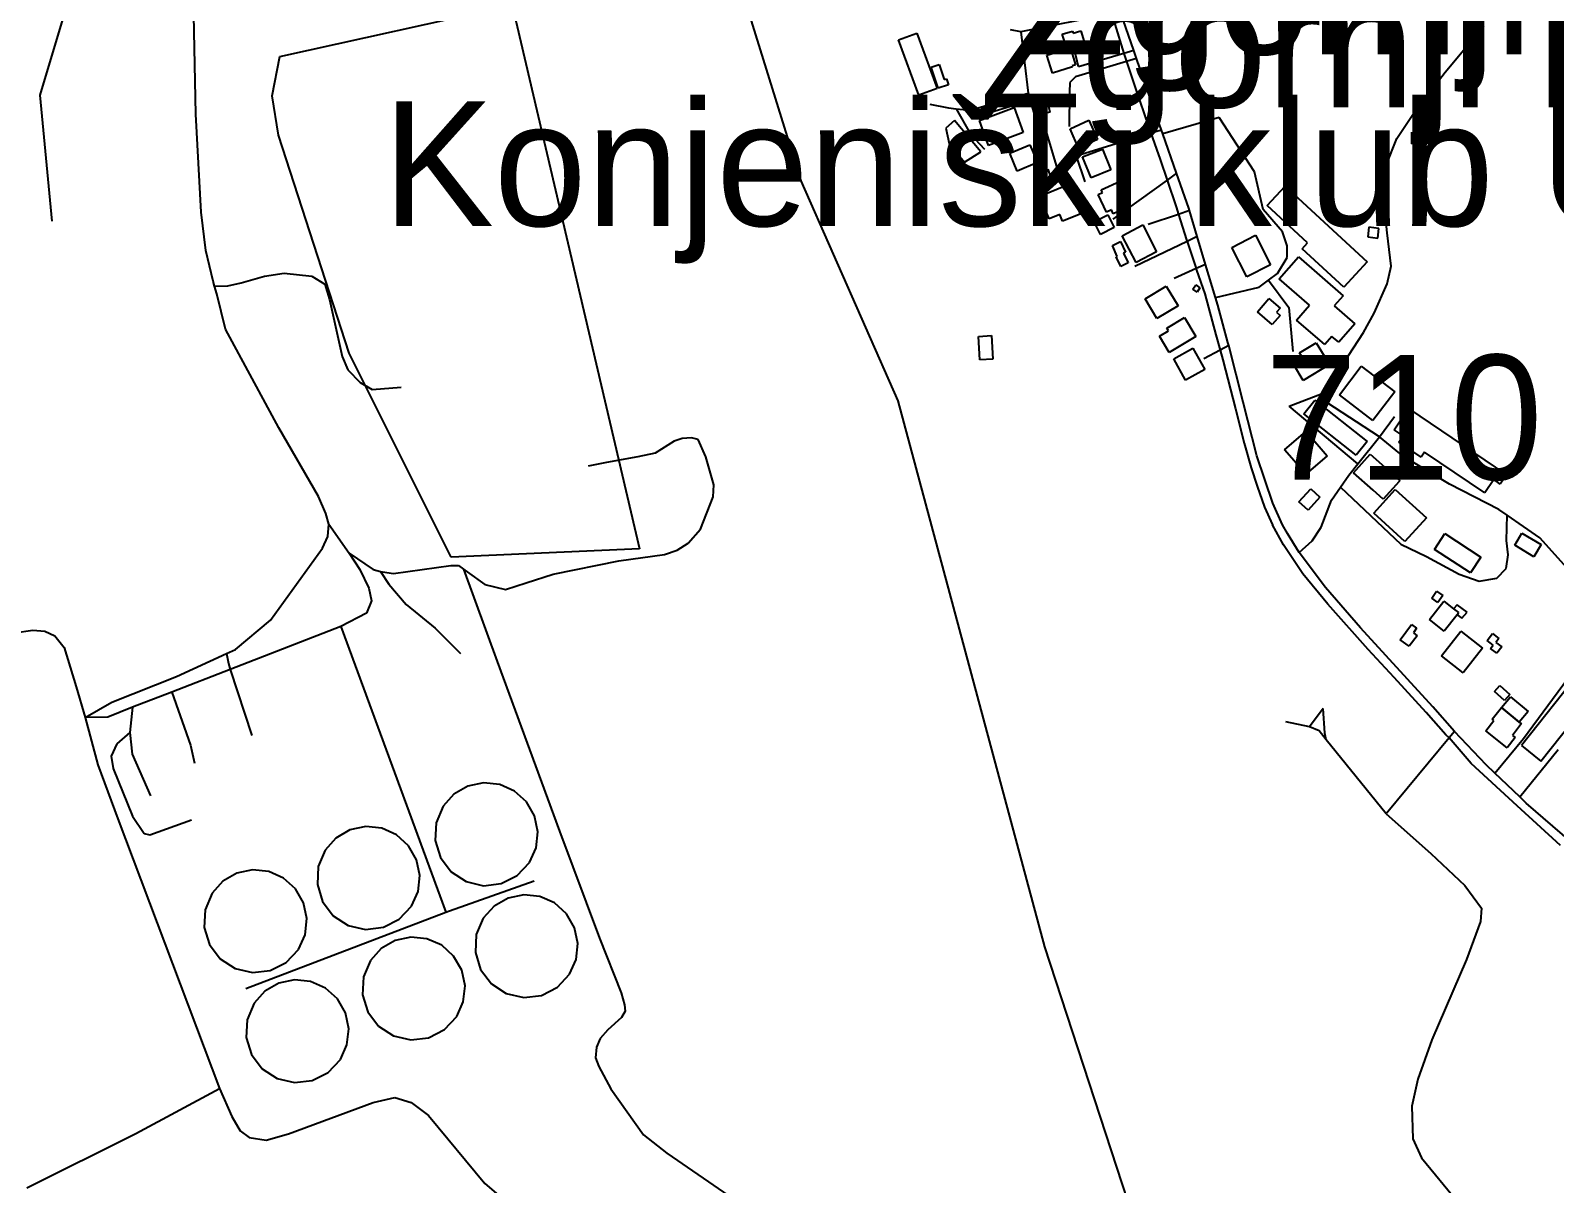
# Model space of a CAD drawing. Extents: x -8864 to 13231, y -7697 to 8949.
# Drawn here: x 1941 to 2701, y 3156 to 3730 of the extents above; entities that cross this region are included whole.
import ezdxf

# ---------------------------------------------------------------- set-up
doc = ezdxf.new("R2010")
doc.units = 0
for name, color, linetype in [('OSM_BUILDING_FARM_AUXILIARY', 9, 'CONTINUOUS'), ('OSM_BUILDING_HOUSE', 9, 'CONTINUOUS'), ('OSM_BUILDING_TRANSFORMER_TOWER', 9, 'CONTINUOUS'), ('OSM_BUILDING_YES', 9, 'CONTINUOUS'), ('OSM_HIGHWAY_FOOTWAY', 8, 'CONTINUOUS'), ('OSM_HIGHWAY_RESIDENTIAL', 8, 'CONTINUOUS'), ('OSM_HIGHWAY_SERVICE', 8, 'CONTINUOUS'), ('OSM_HIGHWAY_TERTIARY', 8, 'CONTINUOUS'), ('OSM_HIGHWAY_TRACK', 8, 'CONTINUOUS'), ('OSM_HIGHWAY_UNCLASSIFIED', 8, 'CONTINUOUS'), ('OSM_LABELS', 8, 'CONTINUOUS'), ('OSM_LEISURE_PITCH', 3, 'CONTINUOUS'), ('OSM_WATERWAY_RIVER', 4, 'CONTINUOUS')]:
    doc.layers.add(name, color=color, linetype=linetype)

msp = doc.modelspace()

# ---------------------------------------------------------------- linework, layer by layer
at = {"layer": 'OSM_BUILDING_FARM_AUXILIARY'}
for p, q in [((2620.720043, 3531.050493), (2627.886966, 3541.614011)), ((2627.886966, 3541.614011), (2676.638885, 3508.611357)), ((2625.1228, 3528.070469), (2620.720043, 3531.050493)), ((2623.009477, 3524.957011), (2625.1228, 3528.070469)), ((2634.096767, 3517.451354), (2623.009477, 3524.957011)), ((2635.834899, 3520.019956), (2634.096767, 3517.451354)), ((2665.804275, 3499.738002), (2635.834899, 3520.019956)), ((2676.638885, 3508.611357), (2673.54547, 3504.041245)), ((2670.237659, 3506.276263), (2665.804275, 3499.738002)), ((2673.54547, 3504.041245), (2670.237659, 3506.276263))]:
    msp.add_line(p, q, dxfattribs=at)
at = {"layer": 'OSM_BUILDING_HOUSE'}
for p, q in [((2455.375461, 3728.021186), (2460.459688, 3729.589035)), ((2456.761373, 3723.528911), (2455.375461, 3728.021186)), ((2460.459688, 3729.589035), (2460.796595, 3728.477085)), ((2460.796595, 3728.477085), (2464.632736, 3729.655752)), ((2464.632736, 3729.655752), (2466.31727, 3724.196081)), ((2452.236104, 3722.138975), (2456.761373, 3723.528911)), ((2453.124312, 3719.259026), (2452.236104, 3722.138975)), ((2466.31727, 3724.196081), (2459.173318, 3721.994421)), ((2459.173318, 3721.994421), (2462.014053, 3712.776362)), ((2447.74912, 3717.602221), (2453.124312, 3719.259026)), ((2450.513286, 3708.628791), (2447.74912, 3717.602221)), ((2462.014053, 3712.776362), (2460.275921, 3712.242626)), ((2460.275921, 3712.242626), (2460.452031, 3711.697771)), ((2460.452031, 3711.697771), (2450.513286, 3708.628791)), ((2414.089086, 3685.033227), (2431.347894, 3691.449175)), ((2431.347894, 3691.449175), (2435.949732, 3679.06206)), ((2418.690924, 3672.646113), (2414.089086, 3685.033227)), ((2435.949732, 3679.06206), (2418.690924, 3672.646113)), ((2429.272855, 3668.809888), (2439.249885, 3672.979697)), ((2432.971171, 3659.914294), (2429.272855, 3668.809888)), ((2439.249885, 3672.979697), (2442.948201, 3664.084103)), ((2465.520945, 3666.897335), (2475.390777, 3670.866994)), ((2469.709307, 3656.48949), (2465.520945, 3666.897335)), ((2475.390777, 3670.866994), (2479.586796, 3660.459149)), ((2442.948201, 3664.084103), (2432.971171, 3659.914294)), ((2479.586796, 3660.459149), (2469.709307, 3656.48949)), ((2444.219258, 3647.427103), (2458.338708, 3653.131403)), ((2458.338708, 3653.131403), (2464.280516, 3638.453673)), ((2448.813439, 3636.062982), (2444.219258, 3647.427103)), ((2454.119718, 3638.209044), (2448.813439, 3636.062982)), ((2455.467345, 3634.884316), (2454.119718, 3638.209044)), ((2464.280516, 3638.453673), (2455.467345, 3634.884316)), ((2485.275924, 3627.589928), (2495.497977, 3633.094077)), ((2495.497977, 3633.094077), (2502.358621, 3619.66173)), ((2492.228452, 3614.346613), (2485.275924, 3627.589928)), ((2502.358621, 3619.66173), (2492.228452, 3614.346613)), ((2496.608238, 3596.277437), (2507.197825, 3602.582189)), ((2507.197825, 3602.582189), (2513.047749, 3592.752558)), ((2502.458162, 3586.447806), (2496.608238, 3596.277437)), ((2513.047749, 3592.752558), (2502.458162, 3586.447806)), ((2507.435191, 3581.74426), (2516.317275, 3587.00378)), ((2516.317275, 3587.00378), (2521.93749, 3577.507733)), ((2503.767503, 3577.641167), (2508.285115, 3580.320965)), ((2508.537795, 3569.579535), (2503.767503, 3577.641167)), ((2508.285115, 3580.320965), (2507.435191, 3581.74426)), ((2521.93749, 3577.507733), (2508.537795, 3569.579535)), ((2510.911455, 3566.343763), (2520.452038, 3571.681119)), ((2520.452038, 3571.681119), (2526.355561, 3561.15096)), ((2516.814978, 3555.813603), (2510.911455, 3566.343763)), ((2526.355561, 3561.15096), (2516.814978, 3555.813603)), ((2566.102885, 3521.187503), (2575.482672, 3529.293613)), ((2575.482672, 3529.293613), (2576.937496, 3527.592331)), ((2576.937496, 3527.592331), (2578.170268, 3528.670922)), ((2578.170268, 3528.670922), (2587.228462, 3518.140762)), ((2576.608246, 3508.967181), (2566.102885, 3521.187503)), ((2587.228462, 3518.140762), (2576.608246, 3508.967181)), ((2644.242251, 3418.621303), (2653.859403, 3430.863864)), ((2653.859403, 3430.863864), (2664.617444, 3422.41305)), ((2655.000292, 3410.170488), (2644.242251, 3418.621303)), ((2664.617444, 3422.41305), (2655.000292, 3410.170488))]:
    msp.add_line(p, q, dxfattribs=at)
at = {"layer": 'OSM_BUILDING_TRANSFORMER_TOWER'}
for p, q in [((2608.093702, 3631.926531), (2607.511772, 3627.100671)), ((2613.070731, 3631.326078), (2608.093702, 3631.926531)), ((2612.488802, 3626.511338), (2613.070731, 3631.326078)), ((2607.511772, 3627.100671), (2612.488802, 3626.511338))]:
    msp.add_line(p, q, dxfattribs=at)
at = {"layer": 'OSM_BUILDING_YES'}
for p, q in [((2373.736861, 3725.252432), (2382.879282, 3728.5994)), ((2382.879282, 3728.5994), (2393.032422, 3700.945221)), ((2383.890002, 3697.598254), (2373.736861, 3725.252432)), ((2390.069175, 3711.619934), (2394.050799, 3712.965393)), ((2394.050799, 3712.965393), (2396.577599, 3705.448616)), ((2393.606695, 3701.123133), (2390.069175, 3711.619934)), ((2396.577599, 3705.448616), (2397.680202, 3705.826679)), ((2397.680202, 3705.826679), (2398.690922, 3702.835535)), ((2393.032422, 3700.945221), (2383.890002, 3697.598254)), ((2398.690922, 3702.835535), (2393.606695, 3701.123133)), ((2442.580667, 3695.118607), (2447.718493, 3696.230557)), ((2444.096746, 3688.068849), (2442.580667, 3695.118607)), ((2449.234572, 3689.180798), (2444.096746, 3688.068849)), ((2447.718493, 3696.230557), (2449.234572, 3689.180798)), ((2401.723082, 3685.066586), (2397.435179, 3681.274839)), ((2414.839469, 3669.399221), (2401.723082, 3685.066586)), ((2459.234573, 3680.952374), (2468.644988, 3685.177781)), ((2468.644988, 3685.177781), (2472.925233, 3675.592778)), ((2397.435179, 3681.274839), (2398.966573, 3673.613509)), ((2463.507162, 3671.367371), (2459.234573, 3680.952374)), ((2472.925233, 3675.592778), (2463.507162, 3671.367371)), ((2398.966573, 3673.613509), (2406.669483, 3664.306493)), ((2406.669483, 3664.306493), (2414.839469, 3669.399221)), ((2443.415276, 3658.980256), (2448.15494, 3660.792733)), ((2444.824158, 3655.255226), (2443.415276, 3658.980256)), ((2448.15494, 3660.792733), (2449.571479, 3657.067703)), ((2449.571479, 3657.067703), (2444.824158, 3655.255226)), ((2474.762906, 3650.518322), (2484.242233, 3654.910522)), ((2484.242233, 3654.910522), (2489.096751, 3644.447079)), ((2557.389255, 3642.67908), (2566.355565, 3652.408636)), ((2566.355565, 3652.408636), (2607.190179, 3614.758034)), ((2473.300425, 3648.227707), (2475.38312, 3649.195103)), ((2477.389246, 3639.39883), (2473.300425, 3648.227707)), ((2475.38312, 3649.195103), (2474.762906, 3650.518322)), ((2489.096751, 3644.447079), (2484.318803, 3642.2343)), ((2471.248357, 3634.673045), (2478.08603, 3638.142327)), ((2479.847133, 3640.544137), (2477.389246, 3639.39883)), ((2478.08603, 3638.142327), (2481.263672, 3631.859814)), ((2480.781283, 3638.531509), (2479.847133, 3640.544137)), ((2485.107471, 3640.544137), (2480.781283, 3638.531509)), ((2484.318803, 3642.2343), (2485.107471, 3640.544137)), ((2577.481141, 3624.165125), (2557.389255, 3642.67908)), ((2474.425999, 3628.379412), (2471.248357, 3634.673045)), ((2481.263672, 3631.859814), (2474.425999, 3628.379412)), ((2480.367807, 3622.786308), (2484.303489, 3624.754458)), ((2482.749124, 3617.415593), (2480.367807, 3622.786308)), ((2484.303489, 3624.754458), (2486.814975, 3619.45046)), ((2539.77057, 3621.874509), (2551.638872, 3627.923513)), ((2547.282056, 3607.152301), (2539.77057, 3621.874509)), ((2551.638872, 3627.923513), (2559.150358, 3613.201305)), ((2574.793545, 3621.240698), (2577.481141, 3624.165125)), ((2595.528616, 3602.12629), (2574.793545, 3621.240698)), ((2482.259078, 3617.182083), (2482.749124, 3617.415593)), ((2484.494913, 3612.445179), (2482.259078, 3617.182083)), ((2488.131973, 3614.135342), (2484.494913, 3612.445179)), ((2486.814975, 3619.45046), (2485.804255, 3619.0168)), ((2485.804255, 3619.0168), (2488.131973, 3614.135342)), ((2563.468888, 3606.28498), (2573.009471, 3617.193203)), ((2573.009471, 3617.193203), (2595.245308, 3597.75633)), ((2607.190179, 3614.758034), (2595.528616, 3602.12629)), ((2559.150358, 3613.201305), (2547.282056, 3607.152301)), ((2578.545459, 3593.108382), (2563.468888, 3606.28498)), ((2520.344841, 3601.103297), (2521.837949, 3603.22712)), ((2522.473478, 3599.602165), (2520.344841, 3601.103297)), ((2521.837949, 3603.22712), (2523.966587, 3601.737108)), ((2523.966587, 3601.737108), (2522.473478, 3599.602165)), ((2552.588336, 3589.872609), (2558.300434, 3596.466468)), ((2558.300434, 3596.466468), (2563.859394, 3591.629489)), ((2563.859394, 3591.629489), (2562.098291, 3589.594622)), ((2572.067664, 3585.713919), (2578.545459, 3593.108382)), ((2595.245308, 3597.75633), (2590.873179, 3592.763677)), ((2590.873179, 3592.763677), (2601.102889, 3583.823605)), ((2559.95434, 3583.523379), (2552.588336, 3589.872609)), ((2563.935963, 3587.993415), (2559.95434, 3583.523379)), ((2562.098291, 3589.594622), (2563.935963, 3587.993415)), ((2586.07226, 3573.471358), (2572.067664, 3585.713919)), ((2601.102889, 3583.823605), (2593.047758, 3574.627785)), ((2413.713895, 3577.607809), (2420.145748, 3577.974752)), ((2414.380051, 3565.921222), (2413.713895, 3577.607809)), ((2420.145748, 3577.974752), (2420.811905, 3566.288165)), ((2589.671035, 3577.57445), (2586.07226, 3573.471358)), ((2593.047758, 3574.627785), (2589.671035, 3577.57445)), ((2573.507174, 3569.434982), (2581.860927, 3574.449873)), ((2575.934433, 3565.398606), (2573.507174, 3569.434982)), ((2581.860927, 3574.449873), (2588.415292, 3563.541651)), ((2420.811905, 3566.288165), (2414.380051, 3565.921222)), ((2571.156485, 3562.529777), (2575.934433, 3565.398606)), ((2575.275934, 3555.65793), (2571.156485, 3562.529777)), ((2588.415292, 3563.541651), (2575.275934, 3555.65793)), ((2593.369351, 3548.541455), (2604.272874, 3562.796645)), ((2604.272874, 3562.796645), (2620.972723, 3550.031467)), ((2575.658782, 3539.067647), (2581.079916, 3545.895016)), ((2581.079916, 3545.895016), (2607.167208, 3525.19052)), ((2610.076857, 3535.787397), (2593.369351, 3548.541455)), ((2620.972723, 3550.031467), (2610.076857, 3535.787397)), ((2601.746075, 3518.374271), (2575.658782, 3539.067647)), ((2607.167208, 3525.19052), (2601.746075, 3518.374271)), ((2600.482675, 3509.612111), (2608.775172, 3518.996963)), ((2608.775172, 3518.996963), (2623.568435, 3505.831484)), ((2610.16874, 3501.072341), (2600.482675, 3509.612111)), ((2573.177924, 3495.223488), (2579.089104, 3501.761749)), ((2579.089104, 3501.761749), (2583.683285, 3497.569701)), ((2615.176398, 3496.524468), (2610.16874, 3501.072341)), ((2610.475019, 3489.608144), (2621.217746, 3501.361448)), ((2623.17793, 3505.375584), (2615.176398, 3496.524468)), ((2621.217746, 3501.361448), (2636.723108, 3487.206333)), ((2623.568435, 3505.831484), (2623.17793, 3505.375584)), ((2577.764449, 3491.042558), (2573.177924, 3495.223488)), ((2583.683285, 3497.569701), (2577.764449, 3491.042558)), ((2625.98038, 3475.45303), (2610.475019, 3489.608144)), ((2636.723108, 3487.206333), (2625.98038, 3475.45303)), ((2640.75833, 3471.49449), (2645.934441, 3479.411569)), ((2645.934441, 3479.411569), (2663.790492, 3467.747221)), ((2680.765991, 3473.562716), (2684.311168, 3479.556123)), ((2684.311168, 3479.556123), (2693.836437, 3473.896301)), ((2658.622038, 3459.830143), (2640.75833, 3471.49449)), ((2690.298917, 3467.891775), (2680.765991, 3473.562716)), ((2693.836437, 3473.896301), (2690.298917, 3467.891775)), ((2663.790492, 3467.747221), (2658.622038, 3459.830143)), ((2639.487273, 3447.220638), (2641.837963, 3450.701039)), ((2642.504119, 3445.174651), (2639.487273, 3447.220638)), ((2641.837963, 3450.701039), (2644.862465, 3448.655052)), ((2644.862465, 3448.655052), (2642.504119, 3445.174651)), ((2638.277472, 3436.668239), (2645.444395, 3445.830701)), ((2645.444395, 3445.830701), (2650.298913, 3442.005596)), ((2651.99876, 3439.036691), (2645.628162, 3430.886103)), ((2651.975789, 3443.973746), (2650.298913, 3442.005596)), ((2650.298913, 3442.005596), (2652.795085, 3440.048565)), ((2650.298913, 3442.005596), (2652.795085, 3440.048565)), ((2656.97579, 3440.270955), (2651.975789, 3443.973746)), ((2652.795085, 3440.048565), (2651.99876, 3439.036691)), ((2652.795085, 3440.048565), (2651.99876, 3439.036691)), ((2651.99876, 3439.036691), (2654.364763, 3437.235333)), ((2654.364763, 3437.235333), (2656.97579, 3440.270955)), ((2623.60672, 3426.482784), (2629.257563, 3434.077398)), ((2629.257563, 3434.077398), (2631.868589, 3432.342757)), ((2631.868589, 3432.342757), (2630.344853, 3429.952066)), ((2645.628162, 3430.886103), (2638.277472, 3436.668239)), ((2628.170274, 3423.324848), (2623.60672, 3426.482784)), ((2632.190182, 3428.53989), (2628.170274, 3423.324848)), ((2630.344853, 3429.952066), (2632.190182, 3428.53989)), ((2666.937506, 3426.260394), (2669.632759, 3429.729676)), ((2670.000293, 3423.891942), (2666.937506, 3426.260394)), ((2668.72158, 3422.246257), (2670.000293, 3423.891942)), ((2669.632759, 3429.729676), (2672.825715, 3427.23891)), ((2672.825715, 3427.23891), (2671.286664, 3425.25964)), ((2671.286664, 3425.25964), (2674.234597, 3422.969024)), ((2671.807338, 3419.855566), (2668.72158, 3422.246257)), ((2674.234597, 3422.969024), (2671.807338, 3419.855566)), ((2712.902289, 3410.170488), (2684.081459, 3373.887584)), ((2670.612851, 3400.830114), (2673.331075, 3403.854616)), ((2675.559253, 3396.348959), (2670.612851, 3400.830114)), ((2673.331075, 3403.854616), (2678.29279, 3399.373461)), ((2674.1274, 3392.790721), (2678.606726, 3398.172556)), ((2678.29279, 3399.373461), (2675.559253, 3396.348959)), ((2678.606726, 3398.172556), (2687.41224, 3390.867049)), ((2666.286664, 3381.170851), (2670.367828, 3386.363655)), ((2669.487277, 3387.053063), (2674.1274, 3392.790721)), ((2670.367828, 3386.363655), (2669.487277, 3387.053063)), ((2674.1274, 3392.790721), (2682.925257, 3385.474095)), ((2682.925257, 3385.474095), (2674.1274, 3392.790721)), ((2687.41224, 3390.867049), (2682.925257, 3385.474095)), ((2693.805809, 3366.170656), (2713.652672, 3391.145036)), ((2676.914536, 3372.831232), (2666.286664, 3381.170851)), ((2684.173342, 3384.784687), (2679.55619, 3378.902475)), ((2679.55619, 3378.902475), (2680.873189, 3377.868362)), ((2682.925257, 3385.474095), (2684.173342, 3384.784687)), ((2680.873189, 3377.868362), (2676.914536, 3372.831232)), ((2684.081459, 3373.887584), (2693.805809, 3366.170656)), ((2167.174817, 3355.306911), (2159.318767, 3353.627868)), ((2175.168692, 3354.46183), (2167.174817, 3355.306911)), ((2152.358583, 3349.613731), (2146.991048, 3343.631444)), ((2159.318767, 3353.627868), (2152.358583, 3349.613731)), ((2182.504068, 3351.192699), (2175.168692, 3354.46183)), ((2188.468847, 3345.810865), (2182.504068, 3351.192699)), ((2146.991048, 3343.631444), (2143.530098, 3335.447498)), ((2192.473442, 3338.850062), (2188.468847, 3345.810865)), ((2108.43821, 3333.512706), (2100.574503, 3331.844782)), ((2116.424429, 3332.678744), (2108.43821, 3333.512706)), ((2123.767462, 3329.398494), (2116.424429, 3332.678744)), ((2143.530098, 3335.447498), (2143.07068, 3326.574142)), ((2194.127347, 3330.988581), (2192.473442, 3338.850062)), ((2093.621976, 3327.819526), (2088.254441, 3321.848358)), ((2100.574503, 3331.844782), (2093.621976, 3327.819526)), ((2129.73224, 3324.016659), (2123.767462, 3329.398494)), ((2143.07068, 3326.574142), (2145.674049, 3318.07885)), ((2193.262109, 3323.004785), (2194.127347, 3330.988581)), ((2088.254441, 3321.848358), (2084.793491, 3313.664411)), ((2133.736835, 3317.055857), (2129.73224, 3324.016659)), ((2145.674049, 3318.07885), (2151.018613, 3310.984614)), ((2189.969613, 3315.67704), (2193.262109, 3323.004785)), ((2044.257499, 3310.361922), (2037.304971, 3306.336666)), ((2052.121206, 3312.029846), (2044.257499, 3310.361922)), ((2060.107424, 3311.184765), (2052.121206, 3312.029846)), ((2067.450457, 3307.915634), (2060.107424, 3311.184765)), ((2084.793491, 3313.664411), (2084.334073, 3304.791056)), ((2135.39074, 3309.205495), (2133.736835, 3317.055857)), ((2151.018613, 3310.984614), (2158.468844, 3306.136515)), ((2183.88998, 3309.194375), (2189.969613, 3315.67704)), ((2037.304971, 3306.336666), (2031.937436, 3300.365498)), ((2073.415236, 3302.533799), (2067.450457, 3307.915634)), ((2077.41983, 3295.572997), (2073.415236, 3302.533799)), ((2084.334073, 3304.791056), (2086.929785, 3296.295764)), ((2134.525503, 3301.21058), (2135.39074, 3309.205495)), ((2158.468844, 3306.136515), (2167.128875, 3304.123887)), ((2167.128875, 3304.123887), (2175.95736, 3305.191358)), ((2175.95736, 3305.191358), (2183.88998, 3309.194375)), ((2031.937436, 3300.365498), (2028.476486, 3292.181552)), ((2079.073735, 3287.711516), (2077.41983, 3295.572997)), ((2086.929785, 3296.295764), (2092.282006, 3289.190408)), ((2131.233006, 3293.893954), (2134.525503, 3301.21058)), ((2179.303455, 3297.952568), (2172.343271, 3293.927312)), ((2187.159505, 3299.620492), (2179.303455, 3297.952568)), ((2195.153381, 3298.78653), (2187.159505, 3299.620492)), ((2202.488757, 3295.50628), (2195.153381, 3298.78653)), ((2208.453535, 3290.124446), (2202.488757, 3295.50628)), ((2028.476486, 3292.181552), (2028.017068, 3283.308196)), ((2078.208498, 3279.72772), (2079.073735, 3287.711516)), ((2092.282006, 3289.190408), (2099.732237, 3284.342309)), ((2117.220753, 3283.397152), (2125.153373, 3287.411289)), ((2125.153373, 3287.411289), (2131.233006, 3293.893954)), ((2166.975736, 3287.956144), (2163.514786, 3279.772198)), ((2172.343271, 3293.927312), (2166.975736, 3287.956144)), ((2212.45813, 3283.163643), (2208.453535, 3290.124446)), ((2028.017068, 3283.308196), (2030.612781, 3274.801785)), ((2074.916001, 3272.399974), (2078.208498, 3279.72772)), ((2099.732237, 3284.342309), (2108.392268, 3282.329681)), ((2108.392268, 3282.329681), (2117.220753, 3283.397152)), ((2163.514786, 3279.772198), (2163.055368, 3270.898843)), ((2214.112035, 3275.302162), (2212.45813, 3283.163643)), ((2030.612781, 3274.801785), (2035.965002, 3267.707548)), ((2068.836368, 3265.928429), (2074.916001, 3272.399974)), ((2116.133464, 3272.878112), (2110.758272, 3266.895825)), ((2123.085991, 3276.892249), (2116.133464, 3272.878112)), ((2130.942041, 3278.571293), (2123.085991, 3276.892249)), ((2138.935917, 3277.726211), (2130.942041, 3278.571293)), ((2146.271293, 3274.45708), (2138.935917, 3277.726211)), ((2152.236071, 3269.075246), (2146.271293, 3274.45708)), ((2213.246798, 3267.318366), (2214.112035, 3275.302162)), ((2035.965002, 3267.707548), (2043.415232, 3262.859449)), ((2060.903749, 3261.914293), (2068.836368, 3265.928429)), ((2110.758272, 3266.895825), (2107.297322, 3258.711879)), ((2156.240666, 3262.114443), (2152.236071, 3269.075246)), ((2163.055368, 3270.898843), (2165.658737, 3262.40355)), ((2209.954301, 3260.00174), (2213.246798, 3267.318366)), ((2043.415232, 3262.859449), (2052.075264, 3260.846821)), ((2052.075264, 3260.846821), (2060.903749, 3261.914293)), ((2073.009416, 3257.255225), (2065.153366, 3255.587301)), ((2081.003291, 3256.410144), (2073.009416, 3257.255225)), ((2107.297322, 3258.711879), (2106.837904, 3249.838524)), ((2157.894571, 3254.252962), (2156.240666, 3262.114443)), ((2165.658737, 3262.40355), (2171.003301, 3255.298194)), ((2203.874668, 3253.519076), (2209.954301, 3260.00174)), ((2058.193182, 3251.562045), (2052.825647, 3245.590877)), ((2065.153366, 3255.587301), (2058.193182, 3251.562045)), ((2088.338667, 3253.141013), (2081.003291, 3256.410144)), ((2094.303446, 3247.759178), (2088.338667, 3253.141013)), ((2106.837904, 3249.838524), (2109.441273, 3241.343231)), ((2157.03699, 3246.269166), (2157.894571, 3254.252962)), ((2171.003301, 3255.298194), (2178.453532, 3250.450096)), ((2178.453532, 3250.450096), (2187.113563, 3248.437468)), ((2187.113563, 3248.437468), (2195.942048, 3249.504939)), ((2195.942048, 3249.504939), (2203.874668, 3253.519076)), ((2052.825647, 3245.590877), (2049.364697, 3237.406931)), ((2098.308041, 3240.798376), (2094.303446, 3247.759178)), ((2109.441273, 3241.343231), (2114.785837, 3234.248995)), ((2153.744494, 3238.941421), (2157.03699, 3246.269166)), ((2049.364697, 3237.406931), (2048.905279, 3228.533576)), ((2099.961946, 3232.936895), (2098.308041, 3240.798376)), ((2114.785837, 3234.248995), (2122.236068, 3229.400896)), ((2147.657204, 3232.458757), (2153.744494, 3238.941421)), ((2048.905279, 3228.533576), (2051.508648, 3220.027164)), ((2099.104365, 3224.953099), (2099.961946, 3232.936895)), ((2122.236068, 3229.400896), (2130.896099, 3227.388268)), ((2130.896099, 3227.388268), (2139.724584, 3228.455739)), ((2139.724584, 3228.455739), (2147.657204, 3232.458757)), ((2051.508648, 3220.027164), (2056.853212, 3212.932927)), ((2095.811869, 3217.625353), (2099.104365, 3224.953099)), ((2056.853212, 3212.932927), (2064.303443, 3208.084829)), ((2081.791959, 3207.139672), (2089.724579, 3211.153809)), ((2089.724579, 3211.153809), (2095.811869, 3217.625353)), ((2064.303443, 3208.084829), (2072.963474, 3206.0722)), ((2072.963474, 3206.0722), (2081.791959, 3207.139672))]:
    msp.add_line(p, q, dxfattribs=at)
at = {"layer": 'OSM_HIGHWAY_FOOTWAY'}
for p, q in [((2481.600579, 3733.002719), (2486.087563, 3718.402825)), ((2486.087563, 3718.402825), (2487.404561, 3714.410927)), ((2487.404561, 3714.410927), (2492.075312, 3700.411486)), ((2492.075312, 3700.411486), (2498.170259, 3682.542461)), ((2498.170259, 3682.542461), (2499.494915, 3678.784073)), ((2499.494915, 3678.784073), (2504.135038, 3665.585235)), ((2504.135038, 3665.585235), (2507.603645, 3655.366421)), ((2507.603645, 3655.366421), (2512.082971, 3642.145344)), ((2512.082971, 3642.145344), (2513.269801, 3638.331358)), ((2513.269801, 3638.331358), (2517.251425, 3625.58842)), ((2517.251425, 3625.58842), (2517.519419, 3624.798936)), ((2517.519419, 3624.798936), (2522.021717, 3611.422186)), ((2522.021717, 3611.422186), (2522.289711, 3610.621583)), ((2522.289711, 3610.621583), (2526.393846, 3598.701486)), ((2526.393846, 3598.701486), (2531.830294, 3578.297217)), ((2531.830294, 3578.297217), (2534.01253, 3570.79156)), ((2534.01253, 3570.79156), (2535.406098, 3565.987939)), ((2535.406098, 3565.987939), (2541.63887, 3541.480577)), ((2541.63887, 3541.480577), (2545.949744, 3524.401036)), ((2545.949744, 3524.401036), (2549.517891, 3512.102878)), ((2549.517891, 3512.102878), (2552.381597, 3503.040491)), ((2552.381597, 3503.040491), (2556.118198, 3492.632646)), ((2556.118198, 3492.632646), (2560.107479, 3483.748171)), ((2565.551584, 3473.807345), (2560.107479, 3483.748171)), ((2575.222335, 3459.307526), (2565.551584, 3473.807345)), ((2587.573026, 3444.218375), (2575.222335, 3459.307526)), ((2607.764452, 3421.690283), (2587.573026, 3444.218375)), ((2620.643473, 3407.71308), (2607.764452, 3421.690283)), ((2636.585282, 3390.266596), (2620.643473, 3407.71308)), ((2646.455115, 3379.302777), (2636.585282, 3390.266596)), ((2648.070735, 3377.657092), (2646.455115, 3379.302777)), ((2659.09677, 3365.003109), (2648.070735, 3377.657092)), ((2681.90688, 3343.798237), (2659.09677, 3365.003109)), ((2703.576101, 3324.061137), (2681.90688, 3343.798237))]:
    msp.add_line(p, q, dxfattribs=at)
at = {"layer": 'OSM_HIGHWAY_RESIDENTIAL'}
for p, q in [((2480.10747, 3738.217761), (2434.71696, 3729.222091)), ((2434.71696, 3729.222091), (2438.361677, 3698.699084)), ((2409.45662, 3690.226031), (2438.361677, 3698.699084)), ((2438.361677, 3698.699084), (2439.387711, 3695.007412)), ((2389.464275, 3693.272772), (2398.706236, 3691.293502)), ((2398.706236, 3691.293502), (2402.442837, 3690.926559)), ((2402.442837, 3690.926559), (2409.45662, 3690.226031)), ((2439.387711, 3695.007412), (2440.98036, 3689.303113)), ((2440.98036, 3689.303113), (2447.14422, 3679.862663)), ((2447.14422, 3679.862663), (2453.30808, 3659.33608))]:
    msp.add_line(p, q, dxfattribs=at)
at = {"layer": 'OSM_HIGHWAY_SERVICE'}
for p, q in [((1967.97112, 3770.375334), (1946.041561, 3697.598254)), ((2434.71696, 3729.222091), (2429.609762, 3730.222846)), ((2463.369337, 3711.786727), (2461.286641, 3720.971428)), ((2491.033964, 3719.848359), (2486.087563, 3718.402825)), ((2487.404561, 3714.410927), (2461.983425, 3706.760716)), ((2486.087563, 3718.402825), (2463.369337, 3711.786727)), ((2492.396905, 3715.912059), (2487.404561, 3714.410927)), ((2461.983425, 3706.760716), (2459.211603, 3703.991962)), ((1946.041561, 3697.598254), (1952.113538, 3634.984391)), ((2459.035492, 3699.143864), (2458.859382, 3682.153279)), ((2459.211603, 3703.991962), (2459.035492, 3699.143864)), ((2402.442837, 3690.926559), (2409.686329, 3678.294815)), ((2439.387711, 3695.007412), (2419.770557, 3688.969528)), ((2533.4306, 3686.489881), (2505.398438, 3678.472727)), ((2551.118198, 3659.447275), (2533.4306, 3686.489881)), ((2409.686329, 3678.294815), (2416.608229, 3670.766918)), ((2499.494915, 3678.784073), (2462.327989, 3667.253159)), ((2504.801194, 3680.185129), (2499.494915, 3678.784073)), ((2462.327989, 3667.253159), (2466.661833, 3654.599176)), ((2555.459699, 3640.733169), (2551.118198, 3659.447275)), ((2507.603645, 3655.366421), (2480.53626, 3635.87395)), ((2512.31268, 3658.757866), (2507.603645, 3655.366421)), ((2513.269801, 3638.331358), (2498.231515, 3633.283109)), ((2518.767505, 3640.177194), (2513.269801, 3638.331358)), ((2564.992625, 3629.635915), (2555.459699, 3640.733169)), ((2567.419884, 3622.708471), (2564.992625, 3629.635915)), ((2517.519419, 3624.798936), (2491.462755, 3612.311745)), ((2522.634274, 3627.256344), (2517.519419, 3624.798936)), ((2567.419884, 3616.81514), (2567.419884, 3622.708471)), ((2526.769037, 3613.445934), (2522.021717, 3611.422186)), ((2562.565366, 3608.842464), (2567.419884, 3616.81514)), ((2522.021717, 3611.422186), (2511.064594, 3606.418414)), ((2558.070725, 3605.528855), (2562.565366, 3608.842464)), ((2531.692468, 3597.000204), (2553.377003, 3602.081812)), ((2553.377003, 3602.081812), (2558.070725, 3605.528855)), ((2558.070725, 3605.528855), (2568.292778, 3592.029791)), ((2568.292778, 3592.029791), (2570.199364, 3570.024315)), ((2534.01253, 3570.79156), (2525.804259, 3566.377121)), ((2538.277461, 3573.093295), (2534.01253, 3570.79156)), ((2568.461232, 3542.803797), (2586.960468, 3549.931392)), ((2602.580684, 3514.071028), (2568.461232, 3542.803797)), ((2613.422952, 3527.61457), (2620.834898, 3537.777786)), ((2602.580684, 3514.071028), (2613.422952, 3527.61457)), ((2593.943623, 3502.484516), (2598.116671, 3508.489042)), ((2598.116671, 3508.489042), (2602.580684, 3514.071028)), ((2589.448983, 3496.012972), (2593.943623, 3502.484516)), ((2584.242244, 3482.66958), (2589.448983, 3496.012972)), ((2090.00023, 3484.026159), (2100.268225, 3469.704252)), ((2579.9084, 3475.731017), (2584.242244, 3482.66958)), ((2100.268225, 3469.704252), (2105.497934, 3461.553664)), ((2573.384663, 3470.004478), (2579.9084, 3475.731017)), ((2105.497934, 3461.553664), (2109.969604, 3452.313366)), ((2109.969604, 3452.313366), (2111.248318, 3445.953016)), ((2108.782774, 3439.792817), (2096.049235, 3433.232316)), ((2111.248318, 3445.953016), (2108.782774, 3439.792817)), ((2096.049235, 3433.232316), (2040.949688, 3411.805054)), ((2096.049235, 3433.232316), (2148.338674, 3290.913929)), ((2039.157958, 3419.744371), (2040.168677, 3414.696122)), ((2040.949688, 3411.805054), (2011.837893, 3400.48541)), ((2040.168677, 3414.696122), (2040.949688, 3411.805054)), ((2040.949688, 3411.805054), (2051.723043, 3378.846877)), ((2685.076865, 3377.423582), (2707.044708, 3407.179345)), ((2011.837893, 3400.48541), (1992.350908, 3392.913036)), ((2011.837893, 3400.48541), (2021.171738, 3374.032137)), ((1979.961933, 3388.098295), (1968.621962, 3387.842547)), ((1992.350908, 3392.913036), (1979.961933, 3388.098295)), ((1992.350908, 3392.913036), (1990.865456, 3380.303531)), ((1990.865456, 3380.303531), (1984.395318, 3374.743785)), ((1990.865456, 3380.303531), (1992.113542, 3369.528743)), ((1984.395318, 3374.743785), (1981.677094, 3368.628064)), ((2021.171738, 3374.032137), (2023.185521, 3365.092065)), ((2670.850217, 3360.15501), (2685.076865, 3377.423582)), ((2683.285134, 3348.279392), (2702.343329, 3371.98615)), ((1981.677094, 3368.628064), (1982.580616, 3362.501223)), ((1992.113542, 3369.528743), (2001.194707, 3348.890964)), ((1982.580616, 3362.501223), (1992.228397, 3338.794465)), ((1992.228397, 3338.794465), (1998.017065, 3330.176858)), ((2000.964998, 3329.387374), (2021.730697, 3336.981988)), ((1998.017065, 3330.176858), (2000.964998, 3329.387374)), ((2150.099777, 3291.603338), (2192.366244, 3306.4701)), ((2048.644942, 3253.007579), (2148.338674, 3290.913929)), ((2148.338674, 3290.913929), (2150.099777, 3291.603338))]:
    msp.add_line(p, q, dxfattribs=at)
at = {"layer": 'OSM_HIGHWAY_TERTIARY'}
for p, q in [((2491.033964, 3719.848359), (2484.418343, 3739.073962)), ((2492.396905, 3715.912059), (2491.033964, 3719.848359)), ((2498.69859, 3697.598254), (2492.396905, 3715.912059)), ((2504.801194, 3680.185129), (2498.69859, 3697.598254)), ((2505.398438, 3678.472727), (2504.801194, 3680.185129)), ((2512.31268, 3658.757866), (2505.398438, 3678.472727)), ((2518.39997, 3641.400338), (2512.31268, 3658.757866)), ((2518.767505, 3640.177194), (2518.39997, 3641.400338)), ((2522.634274, 3627.256344), (2518.767505, 3640.177194)), ((2526.769037, 3613.445934), (2522.634274, 3627.256344)), ((2531.692468, 3597.000204), (2526.769037, 3613.445934)), ((2532.841013, 3593.15286), (2531.692468, 3597.000204)), ((2537.909927, 3574.549948), (2532.841013, 3593.15286)), ((2538.277461, 3573.093295), (2537.909927, 3574.549948)), ((2545.406099, 3544.9165), (2538.277461, 3573.093295)), ((2552.282057, 3518.18524), (2545.406099, 3544.9165)), ((2560.222333, 3494.500721), (2552.282057, 3518.18524)), ((2565.099822, 3483.848247), (2560.222333, 3494.500721)), ((2567.550052, 3479.533884), (2565.099822, 3483.848247)), ((2573.384663, 3470.004478), (2567.550052, 3479.533884)), ((2586.455108, 3452.613592), (2573.384663, 3470.004478)), ((2603.82877, 3432.49843), (2586.455108, 3452.613592)), ((2639.969662, 3393.135426), (2603.82877, 3432.49843)), ((2650.712389, 3380.837267), (2639.969662, 3393.135426)), ((2666.462774, 3364.347059), (2650.712389, 3380.837267)), ((2670.850217, 3360.15501), (2666.462774, 3364.347059)), ((2683.285134, 3348.279392), (2670.850217, 3360.15501)), ((2686.470433, 3345.243771), (2683.285134, 3348.279392)), ((2731.784374, 3306.003081), (2686.470433, 3345.243771))]:
    msp.add_line(p, q, dxfattribs=at)
at = {"layer": 'OSM_HIGHWAY_TRACK'}
for p, q in [((2646.056952, 3709.162527), (2665.298915, 3732.179876)), ((2630.95741, 3689.558861), (2646.056952, 3709.162527)), ((2622.021728, 3676.115394), (2630.95741, 3689.558861)), ((2616.478082, 3662.360582), (2622.021728, 3676.115394)), ((2615.14577, 3647.894122), (2616.478082, 3662.360582)), ((2617.197837, 3629.113299), (2615.14577, 3647.894122)), ((2619.150364, 3612.589733), (2617.197837, 3629.113299)), ((2046.470363, 3604.183396), (2058.017071, 3607.61932)), ((2058.017071, 3607.61932), (2067.741422, 3609.042615)), ((2067.741422, 3609.042615), (2081.516308, 3607.61932)), ((2081.516308, 3607.61932), (2087.994104, 3603.571824)), ((2617.197837, 3603.760856), (2619.150364, 3612.589733)), ((2033.170208, 3602.526592), (2039.793486, 3602.760101)), ((2039.793486, 3602.760101), (2046.470363, 3604.183396)), ((2087.994104, 3603.571824), (2090.42902, 3595.877135)), ((2610.727699, 3589.083125), (2617.197837, 3603.760856)), ((2090.42902, 3595.877135), (2096.707734, 3567.544668)), ((2605.390792, 3579.442525), (2610.727699, 3589.083125)), ((2587.932903, 3552.855818), (2605.390792, 3579.442525)), ((2096.707734, 3567.544668), (2099.540813, 3560.861853)), ((2099.540813, 3560.861853), (2105.620446, 3554.57934)), ((2105.620446, 3554.57934), (2111.692422, 3551.143416)), ((2586.960468, 3549.931392), (2587.932903, 3552.855818)), ((2111.692422, 3551.143416), (2126.072209, 3552.355441)), ((2586.286655, 3547.929883), (2586.960468, 3549.931392)), ((2587.113607, 3544.749708), (2586.286655, 3547.929883)), ((2613.422952, 3527.61457), (2587.113607, 3544.749708)), ((2262.006374, 3525.368432), (2252.641901, 3519.475101)), ((2265.995655, 3526.758369), (2262.006374, 3525.368432)), ((2270.68172, 3527.103073), (2265.995655, 3526.758369)), ((2273.974216, 3526.235753), (2270.68172, 3527.103073)), ((2277.787387, 3517.573668), (2273.974216, 3526.235753)), ((2625.383137, 3517.773819), (2613.422952, 3527.61457)), ((2228.361654, 3514.793795), (2219.173291, 3512.892362)), ((2243.974213, 3517.573668), (2228.361654, 3514.793795)), ((2252.641901, 3519.475101), (2243.974213, 3517.573668)), ((2281.776667, 3503.707661), (2277.787387, 3517.573668)), ((2648.239188, 3504.063484), (2625.383137, 3517.773819)), ((2281.447418, 3497.714254), (2281.776667, 3503.707661)), ((2593.943623, 3502.484516), (2623.958941, 3474.174288)), ((2672.856343, 3491.409502), (2648.239188, 3504.063484)), ((2275.184017, 3481.679946), (2281.447418, 3497.714254)), ((2676.968135, 3488.574031), (2672.856343, 3491.409502)), ((2676.67717, 3475.908929), (2676.968135, 3488.574031)), ((2693.254507, 3477.343343), (2676.968135, 3488.574031)), ((2269.027814, 3474.674665), (2275.184017, 3481.679946)), ((2708.37702, 3460.475073), (2693.254507, 3477.343343)), ((2100.268225, 3469.704252), (2112.067613, 3461.553664)), ((2234.548484, 3465.890266), (2257.320309, 3469.048202)), ((2257.320309, 3469.048202), (2263.522454, 3471.172025)), ((2263.522454, 3471.172025), (2269.027814, 3474.674665)), ((2623.958941, 3474.174288), (2636.79202, 3467.936253)), ((2677.373954, 3468.803573), (2676.67717, 3475.908929)), ((2112.067613, 3461.553664), (2115.834842, 3460.608507)), ((2122.335608, 3459.507677), (2150.857817, 3463.510695)), ((2150.857817, 3463.510695), (2154.701615, 3463.477336)), ((2154.701615, 3463.477336), (2157.11356, 3461.664859)), ((2157.11356, 3461.664859), (2158.897634, 3460.3194)), ((2157.11356, 3461.664859), (2173.874665, 3415.719115)), ((2201.715403, 3459.274168), (2234.548484, 3465.890266)), ((2636.79202, 3467.936253), (2653.093707, 3459.263048)), ((2671.822652, 3457.183703), (2676.50106, 3462.042922)), ((2676.50106, 3462.042922), (2677.373954, 3468.803573)), ((2115.834842, 3460.608507), (2116.853219, 3460.352759)), ((2115.834842, 3460.608507), (2120.023204, 3454.170321)), ((2116.853219, 3460.352759), (2122.335608, 3459.507677)), ((2120.023204, 3454.170321), (2128.652608, 3444.084941)), ((2158.897634, 3460.3194), (2167.741433, 3454.125843)), ((2167.741433, 3454.125843), (2177.971143, 3451.568359)), ((2177.971143, 3451.568359), (2188.369306, 3454.815251)), ((2188.369306, 3454.815251), (2201.715403, 3459.274168)), ((2653.093707, 3459.263048), (2662.978853, 3455.804886)), ((2662.978853, 3455.804886), (2671.822652, 3457.183703)), ((2128.652608, 3444.084941), (2143.040052, 3432.298279)), ((1896.799596, 3424.759263), (1942.626553, 3431.264166)), ((1942.626553, 3431.264166), (1948.614303, 3430.763789)), ((2143.040052, 3432.298279), (2155.704678, 3419.644296)), ((1948.614303, 3430.763789), (1953.59899, 3428.450934)), ((1953.59899, 3428.450934), (1958.292711, 3422.724396)), ((1958.292711, 3422.724396), (1964.157949, 3403.098491)), ((2173.874665, 3415.719115), (2204.870074, 3331.299927)), ((1964.157949, 3403.098491), (1968.621962, 3387.842547)), ((1968.621962, 3387.842547), (1974.969589, 3364.358179)), ((2578.583744, 3383.272436), (2566.776699, 3385.629768)), ((2585.360162, 3392.401539), (2578.583744, 3383.272436)), ((2586.079917, 3380.081141), (2585.360162, 3392.401539)), ((2583.254495, 3381.270927), (2578.583744, 3383.272436)), ((2586.799672, 3376.800891), (2583.254495, 3381.270927)), ((2586.799672, 3376.800891), (2586.079917, 3380.081141)), ((2650.712389, 3380.837267), (2648.070735, 3377.657092)), ((2616.68482, 3339.850817), (2586.799672, 3376.800891)), ((2648.070735, 3377.657092), (2616.68482, 3339.850817)), ((1974.969589, 3364.358179), (1985.04616, 3337.415648)), ((1985.04616, 3337.415648), (2035.643409, 3203.147774)), ((2616.68482, 3339.850817), (2638.867059, 3320.147076)), ((2204.870074, 3331.299927), (2224.916018, 3278.059796)), ((2638.867059, 3320.147076), (2655.911471, 3304.135006)), ((2655.911471, 3304.135006), (2664.127398, 3292.848721)), ((2664.127398, 3292.848721), (2663.713922, 3286.277101)), ((2663.713922, 3286.277101), (2656.730767, 3267.396202)), ((2224.916018, 3278.059796), (2235.651088, 3250.728083)), ((2656.730767, 3267.396202), (2639.479616, 3227.366029)), ((2235.651088, 3250.728083), (2237.373906, 3244.756915)), ((2237.680185, 3241.710174), (2235.842512, 3238.496641)), ((2237.373906, 3244.756915), (2237.680185, 3241.710174)), ((2235.842512, 3238.496641), (2228.974211, 3232.403159)), ((2225.161041, 3228.122154), (2223.331025, 3223.696596)), ((2228.974211, 3232.403159), (2225.161041, 3228.122154)), ((2639.479616, 3227.366029), (2632.496461, 3207.873558)), ((2223.331025, 3223.696596), (2222.871607, 3218.35924)), ((2222.871607, 3218.35924), (2224.548483, 3214.089355)), ((2224.548483, 3214.089355), (2230.505605, 3202.947623)), ((2632.496461, 3207.873558), (2629.418359, 3194.318897)), ((1993.935901, 3180.819833), (2035.643409, 3203.147774)), ((2035.643409, 3203.147774), (2041.700071, 3189.237289)), ((2070.015541, 3180.541845), (2112.182468, 3196.142494)), ((2112.182468, 3196.142494), (2122.994108, 3198.755574)), ((2122.994108, 3198.755574), (2131.049239, 3196.142494)), ((2131.049239, 3196.142494), (2139.747555, 3189.670949)), ((2230.505605, 3202.947623), (2246.837919, 3180.063707)), ((2041.700071, 3189.237289), (2045.81952, 3182.031857)), ((2139.747555, 3189.670949), (2167.756747, 3155.878811)), ((2629.418359, 3194.318897), (2630.030917, 3178.106676)), ((1939.716905, 3153.721629), (1993.935901, 3180.819833)), ((2045.81952, 3182.031857), (2050.375417, 3178.840563)), ((2050.375417, 3178.840563), (2058.874652, 3177.417268)), ((2058.874652, 3177.417268), (2070.015541, 3180.541845)), ((2246.837919, 3180.063707), (2258.438227, 3170.912365)), ((2630.030917, 3178.106676), (2634.34179, 3168.666227)), ((2258.438227, 3170.912365), (2289.27284, 3149.707492)), ((2634.34179, 3168.666227), (2652.006417, 3147.105531)), ((2167.756747, 3155.878811), (2175.674052, 3148.973606))]:
    msp.add_line(p, q, dxfattribs=at)
at = {"layer": 'OSM_HIGHWAY_UNCLASSIFIED'}
for p, q in [((2023.828706, 3688.180044), (2022.902213, 3737.539472)), ((2026.455047, 3639.487786), (2023.828706, 3688.180044)), ((2028.874649, 3620.284422), (2026.455047, 3639.487786)), ((2032.473424, 3605.061836), (2028.874649, 3620.284422)), ((2033.170208, 3602.526592), (2032.473424, 3605.061836)), ((2034.211556, 3598.723725), (2033.170208, 3602.526592)), ((2038.660255, 3581.188285), (2034.211556, 3598.723725)), ((2065.161023, 3532.117964), (2038.660255, 3581.188285)), ((2084.961944, 3497.892166), (2065.161023, 3532.117964)), ((2088.58369, 3489.396874), (2084.961944, 3497.892166)), ((2090.00023, 3484.026159), (2088.58369, 3489.396874)), ((2086.96807, 3472.139421), (2089.59441, 3477.921557)), ((2089.59441, 3477.921557), (2090.00023, 3484.026159)), ((2060.92672, 3436.279057), (2086.96807, 3472.139421)), ((2043.553058, 3421.768119), (2060.92672, 3436.279057)), ((2014.226868, 3408.291294), (2039.157958, 3419.744371)), ((2039.157958, 3419.744371), (2043.553058, 3421.768119)), ((1981.960402, 3395.514997), (2014.226868, 3408.291294)), ((1968.621962, 3387.842547), (1981.960402, 3395.514997))]:
    msp.add_line(p, q, dxfattribs=at)
at = {"layer": 'OSM_LEISURE_PITCH'}
for p, q in [((2065.643412, 3716.957291), (2181.447407, 3742.465407)), ((2181.447407, 3742.465407), (2244.862421, 3471.828075)), ((2061.906812, 3697.364745), (2065.643412, 3716.957291)), ((2065.023198, 3677.761079), (2061.906812, 3697.364745)), ((2100.122742, 3569.279309), (2065.023198, 3677.761079)), ((2150.911416, 3467.669385), (2100.122742, 3569.279309)), ((2244.862421, 3471.828075), (2150.911416, 3467.669385))]:
    msp.add_line(p, q, dxfattribs=at)
at = {"layer": 'OSM_WATERWAY_RIVER'}
for p, q in [((2268.147263, 3838.726855), (2325.19168, 3655.021717)), ((2325.19168, 3655.021717), (2373.399955, 3545.528073)), ((2373.399955, 3545.528073), (2446.516348, 3273.667596)), ((2446.516348, 3273.667596), (2516.240705, 3060.251174))]:
    msp.add_line(p, q, dxfattribs=at)

# ---------------------------------------------------------------- texts
at = {"layer": 'OSM_LABELS'}
for s, p in [('Zgornji Duplek', (2436.052738, 3718.0355)), ('Zgornji Duplek', (2414.190695, 3691.613749)), ('Konjeniški klub Urh Bauman - Poligon', (2116.945102, 3632.535323)), ('710', (2556.258816, 3506.323232))]:
    msp.add_text(s, height=62.042552, dxfattribs=at).set_placement(p)

doc.saveas('drawing.dxf')
